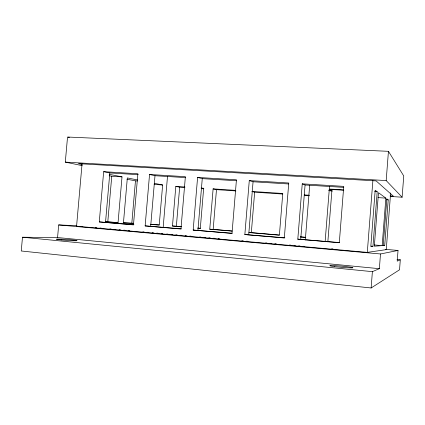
<?xml version="1.0" encoding="UTF-8"?>
<svg xmlns="http://www.w3.org/2000/svg" width="425" height="425" viewBox="0 0 425 425"><rect width="100%" height="100%" fill="white"/><g stroke="black" fill="none" stroke-linecap="round" stroke-linejoin="round"><path stroke-width="0.64" d="M82.083 163.598L76.574 226.212L367.296 252.386L372.879 180.598M372.969 246.288L377.203 191.744L375.185 190.257L370.818 246.442L372.969 246.288L371.052 246.123M371.126 287.975L372.39 271.649L379.366 268.69L380.502 253.969L398.034 250.452L397.21 261.125L400.302 259.813L399.537 269.79L371.126 287.975L21.25 250.984L22.488 237.219L57.566 237.548L379.366 268.69M388.445 151.321L403.75 175.966L402.119 197.211L386.182 180.572L388.445 151.321L67.532 137.025L65.307 162.116L82.195 165.638M382.176 245.629L385.852 198.119L378.484 192.69L374.329 246.192L382.176 245.629L374.345 244.954M384.71 245.448L388.227 199.872L386.824 198.842L383.212 245.554L384.71 245.448L382.829 245.283M390.628 192.971L386.256 249.629L367.296 252.386M325.13 241.597L329.518 186.325M327.845 241.798L331.983 189.55M297.808 239.153L302.249 183.839L343.745 186.378L339.299 242.755L297.808 239.153L339.458 242.553M300.725 239.195L305.07 184.976L302.249 183.839M305.309 239.955L309.676 185.406M244.848 234.552L249.278 180.593L288.761 183.01L284.32 237.984L244.848 234.552L284.856 237.819M248.721 234.685L253.061 181.767L249.278 180.593M249.002 232.539L251.329 232.64L254.644 192.174L251.791 191.436M181.533 226.78L172.47 226.004L175.822 186.4L184.886 187M172.47 226.004L176.359 226.222L179.663 187.186L175.822 186.4M193.178 230.068L197.598 177.427L236.438 179.807L232.008 233.442L193.178 230.068L232.156 233.245M197.938 230.281L202.263 178.633L197.598 177.427M232.061 231.11L209.753 229.197L213.116 188.87L235.429 190.352M209.753 229.197L213.175 229.373L216.479 189.635L213.116 188.87M105.225 221.919L118.049 222.647L122.012 176.88L109.368 174.356M123.239 222.652L131.824 223.146L135.463 180.859L126.99 179.207M145.137 225.898L149.542 174.484L185.369 176.678L180.954 229.006L145.137 225.898L181.347 228.841M150.678 226.18L154.992 175.716L149.542 174.484M150.694 224.501L159.232 224.99L162.637 184.987L154.217 183.303M163.157 227.529L167.514 176.295M99.28 221.914L103.663 171.673L137.87 173.772L133.471 224.883L99.28 221.914L133.918 224.729M105.527 222.264L109.82 172.933L103.663 171.673M105.172 221.611L107.801 221.765L111.759 176.232L109.167 175.722M57.566 237.548L58.687 224.937L76.548 225.691M76.574 226.212L77.897 226.27M79.22 226.323L82.535 226.456M133.732 223.539L123.441 222.955L127.33 177.937L137.482 179.966M65.307 162.116L386.182 180.572M109.82 172.933L138.221 174.686M154.992 175.716L185.672 177.613M202.263 178.633L236.491 180.747M253.061 181.767L288.543 183.956M305.07 184.976L343.809 187.367M374.648 191.585L377.203 191.744M111.759 176.232L122.012 176.88M390.054 195.946L393.359 196.159L376.114 180.901L78.683 163.667L81.924 164.358M390.219 196.44L402.119 197.211M135.463 180.859L137.392 180.986M378.022 197.609L385.852 198.119M154.142 184.423L162.637 184.987M386.346 199.75L388.227 199.872M201.078 188.073L203.665 188.248L200.308 228.39L197.715 228.167M252.45 191.478L282.763 193.487L279.39 235.168L249.082 232.571M304.21 194.91L309.512 195.261M179.663 187.186L184.896 187.531M201.264 188.62L203.878 188.796M216.479 189.635L235.907 190.926M254.644 192.174L282.593 194.034M304.374 195.479L308.948 195.787M176.359 226.222L180.944 226.61M197.954 228.071L200.573 228.294M213.175 229.373L231.949 230.982M251.329 232.64L279.273 235.036M300.401 236.847L305.628 237.293M300.603 236.985L305.788 237.432M150.737 224.257L159.232 224.99M131.824 223.146L133.748 223.316M107.801 221.765L118.049 222.647M385.464 249.347L398.034 250.452M95.333 227.577L96.656 227.694M99.955 227.991L101.277 228.108M109.857 228.878L111.18 229.001M114.479 229.298L115.802 229.415M119.101 229.712L120.418 229.829M123.723 230.127L125.04 230.244M128.345 230.541L129.662 230.663M142.869 231.848L144.187 231.965M147.491 232.262L148.808 232.379M152.113 232.677L153.43 232.799M156.729 233.091L158.052 233.213M161.351 233.511L162.674 233.628M166.632 233.984L167.955 234.101M171.254 234.398L172.577 234.515M175.876 234.812L177.198 234.935M180.498 235.227L181.82 235.349M185.119 235.647L186.442 235.763M189.741 236.061L191.064 236.178M199.644 236.948L200.967 237.07M204.266 237.368L205.583 237.485M208.887 237.782L210.205 237.899M213.509 238.197L214.827 238.313M218.131 238.611L219.449 238.728M241.894 240.747L243.217 240.863M246.516 241.161L247.839 241.283M265.662 242.882L266.985 243.004M270.284 243.297L271.607 243.419M274.906 243.716L276.229 243.833M289.43 245.018L290.753 245.14M294.052 245.432L295.37 245.554M298.674 245.852L299.992 245.969M303.296 246.266L304.613 246.383M331.681 248.816L333.003 248.933M58.687 224.937L380.502 253.969M396.998 259.51L400.302 259.813M22.488 237.219L372.39 271.649M68.17 137.201L69.44 137.551M332.377 191.048A16.734 1.047 4.2 0 1 328.605 190.602M329.625 189.12A16.734 1.047 4.2 0 1 343.379 189.895M331.654 190.533A11.156 0.696 4.2 0 1 331.102 189.651A11.156 0.696 4.2 0 1 343.793 190.31M61.269 239.918A10.386 0.441 4 0 0 77.031 240.667A10.386 0.441 4 0 0 61.715 239.185A10.386 0.441 4 0 0 61.269 239.918M334.273 266.549A11.587 0.584 5.1 0 0 352.755 267.824A11.587 0.584 5.1 0 0 336.924 265.779A11.587 0.584 5.1 0 0 334.273 266.549"/></g></svg>
